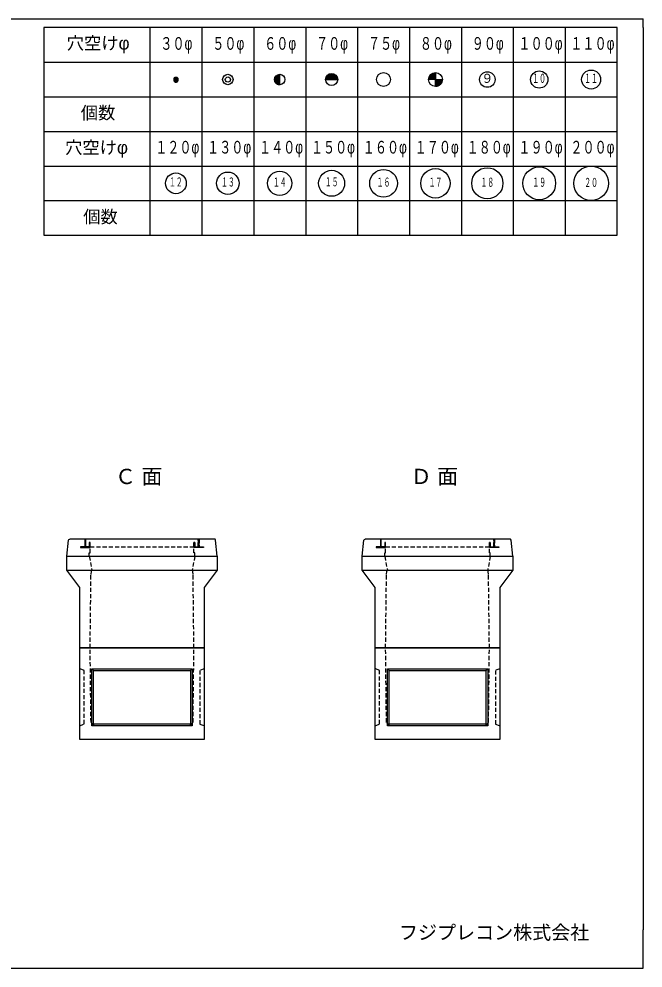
# Model space of a CAD drawing. Units: millimetres, scale not verified. Extents: x -3704 to 3796, y -2790 to 2696.
# Drawn here: x 189 to 3796, y -2790 to 2696 of the extents above; entities that cross this region are included whole.
import ezdxf
from ezdxf.enums import TextEntityAlignment as Align

# ---------------------------------------------------------------- set-up
doc = ezdxf.new("R2010")
doc.units = ezdxf.units.MM
doc.header["$LTSCALE"] = 20
doc.linetypes.add('DASHED1', pattern=[1.8, 1.2, -0.6])
doc.layers.add('0-0_レイヤ_1', color=7, linetype='Continuous')
doc.styles.add('HG丸ｺﾞｼｯｸM-PRO', font='')
doc.styles.add('ＭＳ ゴシック', font='')
doc.styles.get('HG丸ｺﾞｼｯｸM-PRO').set_extended_font_data('HG丸ｺﾞｼｯｸM-PRO')
doc.styles.get('ＭＳ ゴシック').set_extended_font_data('MS Gothic')

msp = doc.modelspace()

# ---------------------------------------------------------------- linework, layer by layer
at = {"layer": '0-0_レイヤ_1'}
for p, q in [((3795.88, 2646.47), (3795.88, 2696.47)), ((945.88, 2646.47), (945.88, 1446.47)), ((1245.88, 2646.47), (1245.88, 1446.47)), ((1545.88, 2646.47), (1545.88, 1446.47)), ((1845.88, 2646.47), (1845.88, 1446.47)), ((2145.88, 2646.47), (2145.88, 1446.47)), ((2445.88, 2646.47), (2445.88, 1446.47)), ((2745.88, 2646.47), (2745.88, 1446.47)), ((3045.88, 2646.47), (3045.88, 1446.47)), ((3345.88, 2646.47), (3345.88, 1446.47)), ((3795.88, 2646.47), (3795.88, -2568.82)), ((331.45, 2446.47), (945.88, 2446.47)), ((945.88, 2446.47), (3645.88, 2446.47)), ((1089.41, 2360), (1102.36, 2360)), ((1669.11, 2360), (1695.88, 2360)), ((1670.21, 2362), (1695.88, 2362)), ((1671.54, 2364), (1695.88, 2364)), ((1673.11, 2366), (1695.88, 2366)), ((1674.99, 2368), (1695.88, 2368)), ((1677.27, 2370), (1695.88, 2370)), ((1680.13, 2372), (1695.88, 2372)), ((1683.96, 2374), (1695.88, 2374)), ((1690.59, 2376), (1695.88, 2376)), ((1695.88, 2316.47), (1695.88, 2376.47)), ((1963.6, 2360), (2028.16, 2360)), ((1964.52, 2362), (2027.25, 2362)), ((1965.59, 2364), (2026.18, 2364)), ((1966.84, 2366), (2024.93, 2366)), ((1968.29, 2368), (2023.48, 2368)), ((1969.97, 2370), (2021.79, 2370)), ((1971.94, 2372), (2019.82, 2372)), ((1974.27, 2374), (2017.5, 2374)), ((1977.09, 2376), (2014.67, 2376)), ((1980.69, 2378), (2011.08, 2378)), ((1985.84, 2380), (2005.92, 2380)), ((2558.24, 2360), (2595.88, 2360)), ((2559.02, 2362), (2595.88, 2362)), ((2559.93, 2364), (2595.88, 2364)), ((2560.97, 2366), (2595.88, 2366)), ((2562.17, 2368), (2595.88, 2368)), ((2563.53, 2370), (2595.88, 2370)), ((2565.09, 2372), (2595.88, 2372)), ((2566.86, 2374), (2595.88, 2374)), ((2568.9, 2376), (2595.88, 2376)), ((2571.27, 2378), (2595.88, 2378)), ((2574.07, 2380), (2595.88, 2380)), ((2577.51, 2382), (2595.88, 2382)), ((2582.04, 2384), (2595.88, 2384)), ((2589.76, 2386), (2595.88, 2386)), ((1080.89, 2346), (1110.87, 2346)), ((1080.96, 2348), (1110.8, 2348)), ((1081.09, 2344), (1110.68, 2344)), ((1081.3, 2350), (1110.46, 2350)), ((1081.56, 2342), (1110.2, 2342)), ((1081.94, 2352), (1109.83, 2352)), ((1082.35, 2340), (1109.41, 2340)), ((1082.91, 2354), (1108.86, 2354)), ((1083.5, 2338), (1108.26, 2338)), ((1084.3, 2356), (1107.47, 2356)), ((1085.14, 2336), (1106.62, 2336)), ((1086.29, 2358), (1105.48, 2358)), ((1087.55, 2334), (1104.22, 2334)), ((1091.93, 2332), (1099.83, 2332)), ((1665.89, 2346), (1695.88, 2346)), ((1665.92, 2348), (1695.88, 2348)), ((1665.98, 2344), (1695.88, 2344)), ((1666.09, 2350), (1695.88, 2350)), ((1666.22, 2342), (1695.88, 2342)), ((1666.4, 2352), (1695.88, 2352)), ((1666.59, 2340), (1695.88, 2340)), ((1666.84, 2354), (1695.88, 2354)), ((1667.1, 2338), (1695.88, 2338)), ((1667.44, 2356), (1695.88, 2356)), ((1667.77, 2336), (1695.88, 2336)), ((1668.19, 2358), (1695.88, 2358)), ((1668.6, 2334), (1695.88, 2334)), ((1669.6, 2332), (1695.88, 2332)), ((1670.81, 2330), (1695.88, 2330)), ((1672.24, 2328), (1695.88, 2328)), ((1673.95, 2326), (1695.88, 2326)), ((1676.01, 2324), (1695.88, 2324)), ((1678.53, 2322), (1695.88, 2322)), ((1681.76, 2320), (1695.88, 2320)), ((1686.43, 2318), (1695.88, 2318)), ((1960.88, 2346.47), (2030.88, 2346.47)), ((1960.92, 2348), (2030.85, 2348)), ((1961.06, 2350), (2030.7, 2350)), ((1961.32, 2352), (2030.44, 2352)), ((1961.7, 2354), (2030.06, 2354)), ((1962.2, 2356), (2029.56, 2356)), ((1962.84, 2358), (2028.93, 2358)), ((2555.91, 2348), (2595.88, 2348)), ((2556.04, 2350), (2595.88, 2350)), ((2556.27, 2352), (2595.88, 2352)), ((2556.6, 2354), (2595.88, 2354)), ((2557.03, 2356), (2595.88, 2356)), ((2557.58, 2358), (2595.88, 2358)), ((2595.88, 2346), (2635.88, 2346)), ((2595.88, 2344), (2635.81, 2344)), ((2595.88, 2342), (2635.63, 2342)), ((2595.88, 2340), (2635.36, 2340)), ((2595.88, 2338), (2634.98, 2338)), ((2595.88, 2336), (2634.49, 2336)), ((2595.88, 2334), (2633.89, 2334)), ((2595.88, 2332), (2633.17, 2332)), ((2595.88, 2330), (2632.33, 2330)), ((2595.88, 2328), (2631.36, 2328)), ((2595.88, 2326), (2630.25, 2326)), ((2595.88, 2324), (2628.97, 2324)), ((2595.88, 2322), (2627.52, 2322)), ((2595.88, 2320), (2625.87, 2320)), ((2595.88, 2318), (2623.98, 2318)), ((2595.88, 2316), (2621.8, 2316)), ((2595.88, 2314), (2619.24, 2314)), ((2595.88, 2312), (2616.17, 2312)), ((2595.88, 2310), (2612.31, 2310)), ((2595.88, 2308), (2606.84, 2308)), ((331.45, 2246.47), (945.88, 2246.47)), ((945.88, 2246.47), (3645.88, 2246.47)), ((331.45, 2046.47), (945.88, 2046.47)), ((945.88, 2046.47), (3645.88, 2046.47)), ((331.45, 1846.47), (945.88, 1846.47)), ((945.88, 1846.47), (3645.88, 1846.47)), ((331.45, 1646.47), (945.88, 1646.47)), ((945.88, 1646.47), (3645.88, 1646.47)), ((464.9, -410), (474.9, -317.5)), ((1317.4, -310), (482.4, -310)), ((569.9, -310), (569.9, -355)), ((574.9, -310), (569.9, -310)), ((569.9, -312), (574.9, -312)), ((569.9, -314), (574.9, -314)), ((569.9, -316), (574.9, -316)), ((569.9, -318), (574.9, -318)), ((569.9, -320), (574.9, -320)), ((569.9, -322), (574.9, -322)), ((569.9, -324), (574.9, -324)), ((569.9, -326), (574.9, -326)), ((569.9, -328), (574.9, -328)), ((574.9, -355), (574.9, -310)), ((1224.9, -310), (1224.9, -355)), ((1229.9, -310), (1224.9, -310)), ((1224.9, -312), (1229.9, -312)), ((1224.9, -314), (1229.9, -314)), ((1224.9, -316), (1229.9, -316)), ((1224.9, -318), (1229.9, -318)), ((1224.9, -320), (1229.9, -320)), ((1224.9, -322), (1229.9, -322)), ((1224.9, -324), (1229.9, -324)), ((1224.9, -326), (1229.9, -326)), ((1224.9, -328), (1229.9, -328)), ((1229.9, -355), (1229.9, -310)), ((1334.9, -410), (1324.9, -317.5)), ((2172.9, -410), (2182.9, -317.5)), ((3025.4, -310), (2190.4, -310)), ((2277.9, -310), (2277.9, -355)), ((2282.9, -310), (2277.9, -310)), ((2277.9, -312), (2282.9, -312)), ((2277.9, -314), (2282.9, -314)), ((2277.9, -316), (2282.9, -316)), ((2277.9, -318), (2282.9, -318)), ((2277.9, -320), (2282.9, -320)), ((2277.9, -322), (2282.9, -322)), ((2277.9, -324), (2282.9, -324)), ((2277.9, -326), (2282.9, -326)), ((2277.9, -328), (2282.9, -328)), ((2282.9, -355), (2282.9, -310)), ((2932.9, -310), (2932.9, -355)), ((2937.9, -310), (2932.9, -310)), ((2932.9, -312), (2937.9, -312)), ((2932.9, -314), (2937.9, -314)), ((2932.9, -316), (2937.9, -316)), ((2932.9, -318), (2937.9, -318)), ((2932.9, -320), (2937.9, -320)), ((2932.9, -322), (2937.9, -322)), ((2932.9, -324), (2937.9, -324)), ((2932.9, -326), (2937.9, -326)), ((2932.9, -328), (2937.9, -328)), ((2937.9, -355), (2937.9, -310)), ((3042.9, -410), (3032.9, -317.5)), ((544.9, -355), (544.9, -360)), ((594.9, -355), (544.9, -355)), ((544.9, -356), (594.9, -356)), ((544.9, -358), (594.9, -358)), ((544.9, -360), (594.9, -360)), ((544.9, -360), (594.9, -360)), ((569.9, -330), (574.9, -330)), ((569.9, -332), (574.9, -332)), ((569.9, -334), (574.9, -334)), ((569.9, -336), (574.9, -336)), ((569.9, -338), (574.9, -338)), ((569.9, -340), (574.9, -340)), ((569.9, -342), (574.9, -342)), ((569.9, -344), (574.9, -344)), ((569.9, -346), (574.9, -346)), ((569.9, -348), (574.9, -348)), ((569.9, -350), (574.9, -350)), ((569.9, -352), (574.9, -352)), ((569.9, -354), (574.9, -354)), ((594.9, -330), (599.9, -330)), ((594.9, -330), (594.9, -360)), ((599.9, -330), (594.9, -330)), ((594.9, -332), (599.9, -332)), ((594.9, -334), (599.9, -334)), ((594.9, -336), (599.9, -336)), ((594.9, -338), (599.9, -338)), ((594.9, -340), (599.9, -340)), ((594.9, -342), (599.9, -342)), ((594.9, -344), (599.9, -344)), ((594.9, -346), (599.9, -346)), ((594.9, -348), (599.9, -348)), ((594.9, -350), (599.9, -350)), ((594.9, -352), (599.9, -352)), ((594.9, -354), (599.9, -354)), ((594.9, -356), (599.9, -356)), ((594.9, -358), (599.9, -358)), ((594.9, -360), (599.9, -360)), ((594.9, -360), (599.9, -360)), ((599.9, -360), (599.9, -330)), ((1199.9, -330), (1204.9, -330)), ((1199.9, -330), (1199.9, -355)), ((1204.9, -330), (1199.9, -330)), ((1199.9, -332), (1204.9, -332)), ((1199.9, -334), (1204.9, -334)), ((1199.9, -336), (1204.9, -336)), ((1199.9, -338), (1204.9, -338)), ((1199.9, -340), (1204.9, -340)), ((1199.9, -342), (1204.9, -342)), ((1199.9, -344), (1204.9, -344)), ((1199.9, -346), (1204.9, -346)), ((1199.9, -348), (1204.9, -348)), ((1199.9, -350), (1204.9, -350)), ((1199.9, -352), (1204.9, -352)), ((1199.9, -354), (1204.9, -354)), ((1199.9, -360), (1199.9, -355)), ((1199.9, -355), (1254.9, -355)), ((1199.9, -355), (1204.9, -355)), ((1199.9, -356), (1254.9, -356)), ((1199.9, -358), (1254.9, -358)), ((1254.9, -360), (1199.9, -360)), ((1204.9, -355), (1204.9, -330)), ((1224.9, -330), (1229.9, -330)), ((1224.9, -332), (1229.9, -332)), ((1224.9, -334), (1229.9, -334)), ((1224.9, -336), (1229.9, -336)), ((1224.9, -338), (1229.9, -338)), ((1224.9, -340), (1229.9, -340)), ((1224.9, -342), (1229.9, -342)), ((1224.9, -344), (1229.9, -344)), ((1224.9, -346), (1229.9, -346)), ((1224.9, -348), (1229.9, -348)), ((1224.9, -350), (1229.9, -350)), ((1224.9, -352), (1229.9, -352)), ((1224.9, -354), (1229.9, -354)), ((1224.9, -355), (1229.9, -355)), ((1254.9, -355), (1254.9, -360)), ((2252.9, -355), (2252.9, -360)), ((2302.9, -355), (2252.9, -355)), ((2252.9, -356), (2302.9, -356)), ((2252.9, -358), (2302.9, -358)), ((2252.9, -360), (2302.9, -360)), ((2252.9, -360), (2302.9, -360)), ((2277.9, -330), (2282.9, -330)), ((2277.9, -332), (2282.9, -332)), ((2277.9, -334), (2282.9, -334)), ((2277.9, -336), (2282.9, -336)), ((2277.9, -338), (2282.9, -338)), ((2277.9, -340), (2282.9, -340)), ((2277.9, -342), (2282.9, -342)), ((2277.9, -344), (2282.9, -344)), ((2277.9, -346), (2282.9, -346)), ((2277.9, -348), (2282.9, -348)), ((2277.9, -350), (2282.9, -350)), ((2277.9, -352), (2282.9, -352)), ((2277.9, -354), (2282.9, -354)), ((2302.9, -330), (2307.9, -330)), ((2302.9, -330), (2302.9, -360)), ((2307.9, -330), (2302.9, -330)), ((2302.9, -332), (2307.9, -332)), ((2302.9, -334), (2307.9, -334)), ((2302.9, -336), (2307.9, -336)), ((2302.9, -338), (2307.9, -338)), ((2302.9, -340), (2307.9, -340)), ((2302.9, -342), (2307.9, -342)), ((2302.9, -344), (2307.9, -344)), ((2302.9, -346), (2307.9, -346)), ((2302.9, -348), (2307.9, -348)), ((2302.9, -350), (2307.9, -350)), ((2302.9, -352), (2307.9, -352)), ((2302.9, -354), (2307.9, -354)), ((2302.9, -356), (2307.9, -356)), ((2302.9, -358), (2307.9, -358)), ((2302.9, -360), (2307.9, -360)), ((2302.9, -360), (2307.9, -360)), ((2307.9, -360), (2307.9, -330)), ((2907.9, -330), (2912.9, -330)), ((2907.9, -330), (2907.9, -355)), ((2912.9, -330), (2907.9, -330)), ((2907.9, -332), (2912.9, -332)), ((2907.9, -334), (2912.9, -334)), ((2907.9, -336), (2912.9, -336)), ((2907.9, -338), (2912.9, -338)), ((2907.9, -340), (2912.9, -340)), ((2907.9, -342), (2912.9, -342)), ((2907.9, -344), (2912.9, -344)), ((2907.9, -346), (2912.9, -346)), ((2907.9, -348), (2912.9, -348)), ((2907.9, -350), (2912.9, -350)), ((2907.9, -352), (2912.9, -352)), ((2907.9, -354), (2912.9, -354)), ((2907.9, -360), (2907.9, -355)), ((2907.9, -355), (2962.9, -355)), ((2907.9, -355), (2912.9, -355)), ((2907.9, -356), (2962.9, -356)), ((2907.9, -358), (2962.9, -358)), ((2962.9, -360), (2907.9, -360)), ((2912.9, -355), (2912.9, -330)), ((2932.9, -330), (2937.9, -330)), ((2932.9, -332), (2937.9, -332)), ((2932.9, -334), (2937.9, -334)), ((2932.9, -336), (2937.9, -336)), ((2932.9, -338), (2937.9, -338)), ((2932.9, -340), (2937.9, -340)), ((2932.9, -342), (2937.9, -342)), ((2932.9, -344), (2937.9, -344)), ((2932.9, -346), (2937.9, -346)), ((2932.9, -348), (2937.9, -348)), ((2932.9, -350), (2937.9, -350)), ((2932.9, -352), (2937.9, -352)), ((2932.9, -354), (2937.9, -354)), ((2932.9, -355), (2937.9, -355)), ((2962.9, -355), (2962.9, -360)), ((464.88, -410), (1334.88, -410)), ((464.9, -410), (1334.9, -410)), ((2172.88, -410), (3042.88, -410)), ((2172.9, -410), (3042.9, -410)), ((464.88, -490), (1334.88, -490)), ((2172.88, -490), (3042.88, -490)), ((619.88, -1070), (609.88, -1060)), ((1179.88, -1070), (1189.88, -1060)), ((2327.88, -1070), (2317.88, -1060)), ((2887.88, -1070), (2897.88, -1060)), ((609.88, -1390), (619.88, -1380)), ((1189.88, -1390), (1179.88, -1380)), ((2317.88, -1390), (2327.88, -1380)), ((2897.88, -1390), (2887.88, -1380)), ((3795.88, -2740.32), (3795.88, -2568.82))]:
    msp.add_line(p, q, dxfattribs=at)
at = {"layer": '0-0_レイヤ_1', "linetype": 'DASHED1'}
for p, q in [((569.9, -310), (569.9, -355)), ((574.9, -310), (569.9, -310)), ((574.9, -355), (574.9, -310)), ((1224.9, -310), (1229.9, -310)), ((1224.9, -355), (1224.9, -310)), ((1229.9, -310), (1229.9, -355)), ((2277.9, -310), (2277.9, -355)), ((2282.9, -310), (2277.9, -310)), ((2282.9, -355), (2282.9, -310)), ((2932.9, -310), (2937.9, -310)), ((2932.9, -355), (2932.9, -310)), ((2937.9, -310), (2937.9, -355)), ((544.9, -355), (544.9, -360)), ((569.9, -355), (544.9, -355)), ((544.9, -360), (599.9, -360)), ((594.9, -355), (574.9, -355)), ((594.9, -330), (594.9, -355)), ((599.9, -330), (594.9, -330)), ((599.9, -390), (599.9, -330)), ((599.9, -355), (1199.9, -355)), ((1199.9, -330), (1204.9, -330)), ((1199.9, -390), (1199.9, -330)), ((1254.9, -360), (1199.9, -360)), ((1204.9, -330), (1204.9, -355)), ((1204.9, -355), (1224.9, -355)), ((1229.9, -355), (1254.9, -355)), ((1254.9, -355), (1254.9, -360)), ((2252.9, -355), (2252.9, -360)), ((2277.9, -355), (2252.9, -355)), ((2252.9, -360), (2307.9, -360)), ((2302.9, -355), (2282.9, -355)), ((2302.9, -330), (2302.9, -355)), ((2307.9, -330), (2302.9, -330)), ((2307.9, -390), (2307.9, -330)), ((2307.9, -355), (2907.9, -355)), ((2907.9, -330), (2912.9, -330)), ((2907.9, -390), (2907.9, -330)), ((2962.9, -360), (2907.9, -360)), ((2912.9, -330), (2912.9, -355)), ((2912.9, -355), (2932.9, -355)), ((2937.9, -355), (2962.9, -355)), ((2962.9, -355), (2962.9, -360)), ((594.88, -410), (609.88, -490)), ((594.9, -390), (599.9, -390)), ((594.9, -410), (594.9, -390)), ((1204.88, -410), (1189.88, -490)), ((1204.9, -390), (1199.9, -390)), ((1204.9, -410), (1204.9, -390)), ((2302.88, -410), (2317.88, -490)), ((2302.9, -390), (2307.9, -390)), ((2302.9, -410), (2302.9, -390)), ((2912.88, -410), (2897.88, -490)), ((2912.9, -390), (2907.9, -390)), ((2912.9, -410), (2912.9, -390)), ((599.88, -940), (604.88, -515.9)), ((1199.88, -940), (1194.88, -515.9)), ((2307.88, -940), (2312.88, -515.9)), ((2907.88, -940), (2902.88, -515.9)), ((1194.88, -1370), (1199.88, -940)), ((2902.88, -1370), (2907.88, -940)), ((1174.88, -1390), (1194.88, -1370)), ((2882.88, -1390), (2902.88, -1370))]:
    msp.add_line(p, q, dxfattribs=at)
at = {"layer": '0-0_レイヤ_1'}
for points in [[(-3532.94, 2696.47), (3545.88, 2696.47), (3795.88, 2696.47)], [(945.88, 2646.47), (331.45, 2646.47), (331.45, 1446.47), (945.88, 1446.47)], [(945.88, 1446.47), (3645.88, 1446.47), (3645.88, 2646.47), (945.88, 2646.47)], [(2595.88, 2386.47), (2595.88, 2346.47), (2555.88, 2346.47)], [(2595.88, 2306.47), (2595.88, 2346.47), (2635.88, 2346.47)], [(474.9, -317.5), (476.92, -312.18), (482.4, -310)], [(1324.9, -317.5), (1322.45, -311.85), (1317.4, -310)], [(2182.9, -317.5), (2184.92, -312.18), (2190.4, -310)], [(3032.9, -317.5), (3030.45, -311.85), (3025.4, -310)], [(-3532.94, -2790.32), (3545.88, -2790.32), (3795.88, -2790.32), (3795.88, -2740.32)]]:
    msp.add_lwpolyline(points, dxfattribs=at)
for points in [[(539.88, -940), (539.88, -590), (464.88, -490), (464.88, -410), (1334.88, -410), (1334.88, -490), (1259.88, -590), (1259.88, -940)], [(2247.88, -940), (2247.88, -590), (2172.88, -490), (2172.88, -410), (3042.88, -410), (3042.88, -490), (2967.88, -590), (2967.88, -940)], [(539.88, -1470), (539.88, -940), (1259.88, -940), (1259.88, -1470)], [(2247.88, -1470), (2247.88, -940), (2967.88, -940), (2967.88, -1470)], [(609.88, -1390), (609.88, -1060), (1189.88, -1060), (1189.88, -1390)], [(619.88, -1380), (619.88, -1070), (1179.88, -1070), (1179.88, -1380)], [(2317.88, -1390), (2317.88, -1060), (2897.88, -1060), (2897.88, -1390)], [(2327.88, -1380), (2327.88, -1070), (2887.88, -1070), (2887.88, -1380)]]:
    msp.add_lwpolyline(points, close=True, dxfattribs=at)
at = {"layer": '0-0_レイヤ_1', "linetype": 'DASHED1'}
for points in [[(604.88, -515.9), (607.08, -495.7), (609.88, -490)], [(1194.88, -515.9), (1192.92, -498.15), (1189.88, -490)], [(2312.88, -515.9), (2315.08, -495.7), (2317.88, -490)], [(2902.88, -515.9), (2900.92, -498.15), (2897.88, -490)], [(624.88, -1390), (604.88, -1370), (599.88, -940)], [(2332.88, -1390), (2312.88, -1370), (2307.88, -940)], [(539.88, -1390), (564.88, -1380), (564.88, -1070), (539.88, -1060)], [(1259.88, -1060), (1234.88, -1070), (1234.88, -1380), (1259.88, -1390)], [(2247.88, -1390), (2272.88, -1380), (2272.88, -1070), (2247.88, -1060)], [(2967.88, -1060), (2942.88, -1070), (2942.88, -1380), (2967.88, -1390)]]:
    msp.add_lwpolyline(points, dxfattribs=at)
at = {"layer": '0-0_レイヤ_1'}
for centre, radius in [((1395.88, 2346.47), 30), ((1395.88, 2346.47), 15), ((1695.88, 2346.47), 30), ((1995.88, 2346.47), 35), ((2295.88, 2346.47), 40), ((2595.88, 2346.47), 40), ((2895.88, 2346.47), 45), ((3195.88, 2346.47), 50), ((3495.88, 2346.47), 55), ((1395.88, 1746.47), 65), ((1695.88, 1746.47), 70), ((1995.88, 1746.47), 75), ((2295.88, 1746.47), 80), ((2595.88, 1746.47), 85), ((2895.88, 1746.47), 90), ((3195.88, 1746.47), 95), ((3495.88, 1746.47), 100), ((1095.88, 1746.47), 60)]:
    msp.add_circle(centre, radius, dxfattribs=at)

# ---------------------------------------------------------------- texts
for s, height, style, p in [('穴空けφ', 73.31, 'HG丸ｺﾞｼｯｸM-PRO', (464.21, 2498.28)), ('９', 51.32, 'HG丸ｺﾞｼｯｸM-PRO', (2860.89, 2311.57)), ('個数', 73.31, 'HG丸ｺﾞｼｯｸM-PRO', (545.73, 2095.35)), ('穴空けφ', 73.31, 'HG丸ｺﾞｼｯｸM-PRO', (454.89, 1895.05)), ('個数', 73.31, 'HG丸ｺﾞｼｯｸM-PRO', (559.7, 1494.45)), ('Ｃ 面', 87.98, 'HG丸ｺﾞｼｯｸM-PRO', (744.44, -18.7)), ('Ｄ 面', 87.98, 'HG丸ｺﾞｼｯｸM-PRO', (2453.8, -18.7)), ('フジプレコン株式会社', 80.65, 'ＭＳ ゴシック', (2385.06, -2649.21))]:
    msp.add_text(s, height=height, dxfattribs=dict(at, style=style)).set_placement(p, align=Align.BOTTOM_LEFT)
at = {"layer": '0-0_レイヤ_1', "style": 'HG丸ｺﾞｼｯｸM-PRO'}
for s, height, width, p in [('３０φ', 73.31, 0.7, (1005.88, 2496.47)), ('５０φ', 73.31, 0.7, (1305.88, 2496.47)), ('６０φ', 73.31, 0.7, (1605.88, 2496.47)), ('７０φ', 73.31, 0.7, (1905.88, 2496.47)), ('７５φ', 73.31, 0.7, (2205.88, 2496.47)), ('８０φ', 73.31, 0.7, (2505.88, 2496.47)), ('９０φ', 73.31, 0.7, (2805.88, 2496.47)), ('１００φ', 73.31, 0.7, (3075.88, 2496.47)), ('１１０φ', 73.31, 0.7, (3375.88, 2496.47)), ('１０', 51.32, 0.55, (3155.75, 2311.84)), ('１１', 51.32, 0.55, (3456.05, 2311.9)), ('１２０φ', 73.31, 0.7, (975.88, 1896.47)), ('１３０φ', 73.31, 0.7, (1275.88, 1896.47)), ('１４０φ', 73.31, 0.7, (1575.88, 1896.47)), ('１５０φ', 73.31, 0.7, (1875.88, 1896.47)), ('１７０φ', 73.31, 0.7, (2475.88, 1896.47)), ('１８０φ', 73.31, 0.7, (2775.88, 1896.47)), ('１９０φ', 73.31, 0.7, (3075.88, 1896.47)), ('２００φ', 73.31, 0.7, (3375.88, 1896.47)), ('１２', 51.32, 0.55, (1055.5, 1712.62)), ('１３', 51.32, 0.55, (1357.09, 1712.33)), ('１４', 51.32, 0.55, (1656.44, 1711.81)), ('１５', 51.32, 0.55, (1956.61, 1713.44)), ('１６', 51.32, 0.55, (2256.14, 1711.64)), ('１７', 51.32, 0.55, (2556.54, 1711.06)), ('１８', 51.32, 0.55, (2856.32, 1711.06)), ('１９', 51.32, 0.55, (3156.36, 1711.02)), ('２０', 51.32, 0.55, (3456.18, 1709.76))]:
    msp.add_text(s, height=height, dxfattribs=dict(at, width=width)).set_placement(p, align=Align.BOTTOM_LEFT)
at = {"layer": '0-0_レイヤ_1', "style": 'HG丸ｺﾞｼｯｸM-PRO', "width": 0.7}
msp.add_text('１６０φ', height=73.31, rotation=0.001, dxfattribs=at).set_placement((2175.88, 1896.47), align=Align.BOTTOM_LEFT)

doc.saveas('drawing.dxf')
